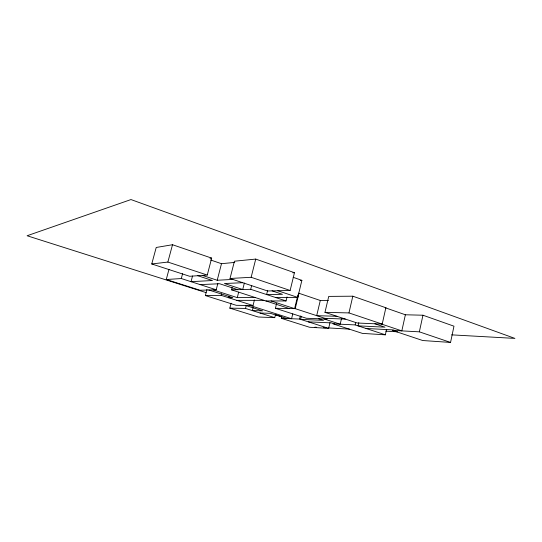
<?xml version="1.0" encoding="UTF-8"?>
<svg xmlns="http://www.w3.org/2000/svg" width="542" height="542" viewBox="0 0 542 542"><rect width="100%" height="100%" fill="white"/><g stroke="black" fill="none" stroke-linecap="round" stroke-linejoin="round"><path stroke-width="0.81" d="M450.551 342.436L419.352 331.833L392.32 330.369L422.726 340.525L450.551 342.436L453.972 326.189L422.956 315.22L405.375 314.773L385.226 307.734L385.87 307.748L382.205 324.102L357.246 323.018L324.97 312.341L328.73 296.399L352.815 296.196L385.87 307.748M419.352 331.833L422.956 315.22M405.375 314.773L401.825 330.884L381.561 324.075M385.355 334.827L355.179 324.909L333.005 323.859L362.381 333.384L385.355 334.827L386.582 329.319M355.179 324.909L355.735 322.497M358.804 322.653L358.066 325.857L384.989 327.172L374.861 323.784M324.97 312.341L348.953 312.924L352.815 296.196M341.528 318.439L340.193 324.197L324.028 318.933M281.691 316.738L281.305 318.323L309.563 327.266L328.648 328.357L329.976 322.673M328.425 300.485L320.288 300.485L316.691 315.661L336.934 316.298M281.305 318.323L299.611 319.062L300.363 315.939M301.393 316.271L300.641 319.394L323.472 320.329L318.533 318.723M292.761 313.865L291.582 318.743L249.97 305.492M297.937 294.889L294.611 308.635L271.034 300.945M275.763 297.565L297.761 297.416L301.88 280.349L293.175 277.314M276.616 303.391L275.411 308.296L295.214 308.649L298.933 293.263L320.288 300.485M232.139 287.47L231.536 289.834L265.709 300.939L286.054 300.959L287.036 296.921M290.133 290.465L294.455 272.701L255.729 259.083L234.435 261.21L230.018 278.486L267.585 290.973L290.133 290.465L251.149 277.287L230.018 278.486M231.068 303.229L229.822 308.134L258.263 317.009L274.74 317.659L275.512 314.516M267.619 290.465L266.61 294.55L282.429 294.326L272.084 290.871M206.976 289.353L205.364 295.566L236.292 305.322L253.039 305.525L254.428 299.97M253.141 307.409L252.348 310.6L262.592 310.851L245.546 305.437M251.149 277.287L255.729 259.083M229.822 308.134L245.499 308.439L246.298 305.234M231.536 289.834L250.709 289.306L251.698 285.377M213.081 289.868L237.274 297.633L238.656 292.165M244.354 283.053L242.721 289.523L224.429 283.527L242.735 282.714M228.914 296.088L228.5 297.7L232.782 297.666L208.799 289.99M205.364 295.566L221.143 295.349L221.563 293.73M202.396 275.397L217.213 280.261L221.488 263.697L234.733 262.409M168.975 269.374L166.265 279.516L199.998 290.241L216.211 289.78L217.857 283.385M207.268 275.058L211.671 258.114L172.512 244.727L156.218 247.47L151.746 263.968L189.646 276.284L207.268 275.058L167.864 262.064L151.746 263.968M192.525 275.993L191.035 281.677L212.45 280.519L197.769 275.715M166.265 279.516L181.299 278.547L182.593 273.649M167.864 262.064L172.512 244.727M210.032 258.304L211.671 258.114M292.809 272.802L294.455 272.701M217.213 280.261L232.823 279.421M200.147 284.611L219.632 283.744L237.755 289.665M300.241 280.417L301.88 280.349M298.324 293.276L298.933 293.263M237.274 297.633L255.126 297.497M236.847 300.356L263.879 300.343M259.991 313.012L270.37 313.317L286.847 318.547M324.868 318.323L345.329 319.075M308.296 321.84L331.379 322.89L334.577 323.933M366.013 328.466L393.174 329.909L394.976 330.512M314.895 327.178L316.582 327.273M323.337 327.653L325.864 327.795M328.398 327.937L349.495 329.123M385.782 331.155L397.598 331.819M451.608 334.854L514.9 338.404L130.974 199.564L27.1 235.75L206.068 292.605M245.499 308.439L274.74 317.659M221.143 295.349L253.039 305.525M275.397 314.631L281.84 316.677M299.611 319.062L328.648 328.357M275.411 308.296L306.345 318.262L327.083 319.048L295.214 308.649M181.299 278.547L216.211 289.78M265.919 300.939L289.306 308.54M250.709 289.306L286.054 300.959M277.85 290.742L297.761 297.416M348.953 312.924L382.205 324.102M210.628 259.997L221.488 263.697"/></g></svg>
